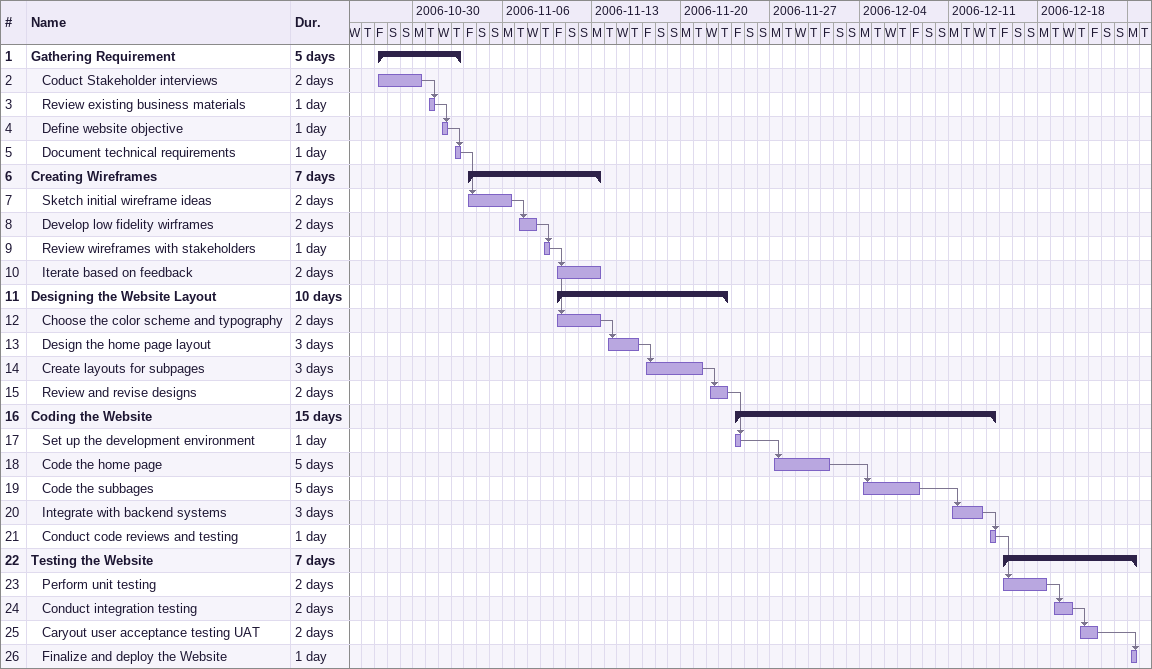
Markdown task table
| ID | Level | Task | Duration | Start | Finish | Predecessors |
|---|---|---|---|---|---|---|
| 1 | 1 | **Gathering Requirement** | 5d | 2006-10-27 | 2006-11-02 |  |
| 2 | 2 | Coduct Stakeholder interviews | 2d | 2006-10-27 | 2006-10-30 |  |
| 3 | 2 | Review existing business materials | 1d | 2006-10-31 | 2006-10-31 | 2 |
| 4 | 2 | Define website objective | 1d | 2006-11-01 | 2006-11-01 | 3 |
| 5 | 2 | Document technical requirements | 1d | 2006-11-02 | 2006-11-02 | 4 |
| 6 | 1 | **Creating Wireframes** | 7d | 2006-11-03 | 2006-11-13 |  |
| 7 | 2 | Sketch initial wireframe ideas | 2d | 2006-11-03 | 2006-11-06 | 5 |
| 8 | 2 | Develop low fidelity wirframes | 2d | 2006-11-07 | 2006-11-08 | 7 |
| 9 | 2 | Review wireframes with stakeholders | 1d | 2006-11-09 | 2006-11-09 | 8 |
| 10 | 2 | Iterate based on feedback | 2d | 2006-11-10 | 2006-11-13 | 9 |
| 11 | 1 | **Designing the Website Layout** | 10d | 2006-11-10 | 2006-11-23 |  |
| 12 | 2 | Choose the color scheme and typography | 2d | 2006-11-10 | 2006-11-13 | 9 |
| 13 | 2 | Design the home page layout | 3d | 2006-11-14 | 2006-11-16 | 12 |
| 14 | 2 | Create layouts for subpages | 3d | 2006-11-17 | 2006-11-21 | 13 |
| 15 | 2 | Review and revise designs | 2d | 2006-11-22 | 2006-11-23 | 14 |
| 16 | 1 | **Coding the Website** | 15d | 2006-11-24 | 2006-12-14 |  |
| 17 | 2 | Set up the development environment | 1d | 2006-11-24 | 2006-11-24 | 15 |
| 18 | 2 | Code the home page | 5d | 2006-11-27 | 2006-12-01 | 17 |
| 19 | 2 | Code the subbages | 5d | 2006-12-04 | 2006-12-08 | 18 |
| 20 | 2 | Integrate with backend systems | 3d | 2006-12-11 | 2006-12-13 | 19 |
| 21 | 2 | Conduct code reviews and testing | 1d | 2006-12-14 | 2006-12-14 | 20 |
| 22 | 1 | **Testing the Website** | 7d | 2006-12-15 | 2006-12-25 |  |
| 23 | 2 | Perform unit testing | 2d | 2006-12-15 | 2006-12-18 | 21 |
| 24 | 2 | Conduct integration testing | 2d | 2006-12-19 | 2006-12-20 | 23 |
| 25 | 2 | Caryout user acceptance testing UAT | 2d | 2006-12-21 | 2006-12-22 | 24 |
| 26 | 2 | Finalize and deploy the Website | 1d | 2006-12-25 | 2006-12-25 | 25 |
